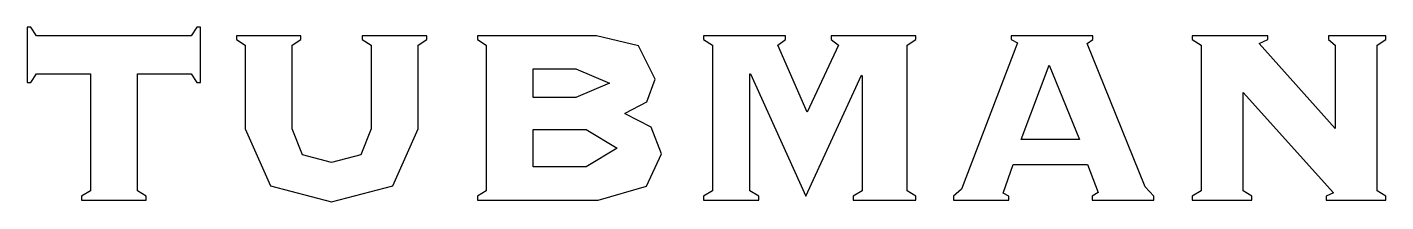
# Model space of a CAD drawing. Extents: x 0 to 8.61, y 0 to 1.11.
import ezdxf

# ---------------------------------------------------------------- set-up
doc = ezdxf.new("R2010")
doc.units = 0
doc.layers.add('Layer_1', color=7, linetype='CONTINUOUS')

msp = doc.modelspace()

# ---------------------------------------------------------------- linework, layer by layer
at = {"layer": 'Layer_1', "color": 7}
for points in [[(0.754063, 0.011907), (0.754063, 0.035719), (0.698503, 0.071434), (0.698503, 0.81359), (1.039816, 0.81359), (1.075538, 0.75803), (1.099351, 0.75803), (1.099351, 1.111248), (1.075538, 1.111248), (1.039816, 1.055688), (0.059534, 1.055688), (0.023812, 1.111248), (-0.000001, 1.111248), (-0.000001, 0.75803), (0.023812, 0.75803), (0.059534, 0.81359), (0.400846, 0.81359), (0.400846, 0.071434), (0.345286, 0.035719), (0.345286, 0.011907)], [(2.179495, 0.464344), (2.11401, 0.299889), (1.929463, 0.250032), (1.744917, 0.299889), (1.679432, 0.464344), (1.679432, 0.996156), (1.734992, 1.031871), (1.734992, 1.055684), (1.326211, 1.055684), (1.326211, 1.031871), (1.381771, 0.996156), (1.381771, 0.464344), (1.541762, 0.101203), (1.929459, 0), (2.317156, 0.101203), (2.477146, 0.464344), (2.477146, 0.996156), (2.532706, 1.031871), (2.532706, 1.055684), (2.123926, 1.055684), (2.123926, 1.031871), (2.179486, 0.996156)], [(2.908442, 0.071438), (2.852882, 0.035723), (2.852882, 0.01191), (3.618851, 0.01191), (3.924941, 0.099223), (4.019695, 0.305598), (3.954458, 0.47427), (3.789507, 0.559598), (3.789507, 0.563573), (3.926429, 0.636003), (3.980007, 0.77987), (3.874835, 0.991454), (3.608929, 1.055698), (2.852882, 1.055698), (2.852882, 1.031886), (2.908442, 0.996171)], [(5.632307, 0.011907), (5.632307, 0.035719), (5.576747, 0.071434), (5.576747, 0.996153), (5.632307, 1.031868), (5.632307, 1.05568), (5.094541, 1.05568), (5.094541, 1.031868), (5.142167, 0.996153), (4.943729, 0.569512), (4.757198, 0.996153), (4.804823, 1.031868), (4.804823, 1.05568), (4.286901, 1.05568), (4.286901, 1.031868), (4.342461, 0.996153), (4.342461, 0.071434), (4.286901, 0.035719), (4.286901, 0.011907), (4.636151, 0.011907), (4.636151, 0.035719), (4.580591, 0.071434), (4.580591, 0.81359), (4.584566, 0.81359), (4.933816, 0.035715), (5.287035, 0.805653), (5.29101, 0.801678), (5.29101, 0.071428), (5.23545, 0.035713), (5.23545, 0.011901)], [(6.719713, 0.238125), (6.787183, 0.059532), (6.749481, 0.035719), (6.749481, 0.011907), (7.140403, 0.011907), (7.140403, 0.035719), (7.084843, 0.095247), (6.717733, 1.006074), (6.753448, 1.031874), (6.753448, 1.055687), (6.235527, 1.055687), (6.235527, 1.031874), (6.275217, 1.012029), (5.921998, 0.081357), (5.870406, 0.03572), (5.870406, 0.011907), (6.221641, 0.011907), (6.221641, 0.03572), (6.185926, 0.055565), (6.249428, 0.238128)], [(7.439359, 0.071438), (7.383799, 0.035723), (7.383799, 0.01191), (7.76083, 0.01191), (7.76083, 0.035723), (7.70527, 0.071438), (7.70527, 0.694531), (8.278755, 0.057547), (8.233117, 0.035722), (8.233117, 0.01191), (8.610149, 0.01191), (8.610149, 0.035722), (8.554588, 0.071437), (8.554588, 0.996156), (8.610149, 1.031871), (8.610149, 1.055683), (8.247008, 1.055683), (8.247008, 1.031871), (8.288678, 0.996156), (8.288678, 0.466327), (7.806475, 1.006077), (7.862035, 1.031877), (7.862035, 1.05569), (7.383801, 1.05569), (7.383801, 1.031877), (7.439361, 0.996162)], [(6.475636, 0.869157), (6.668119, 0.396875), (6.299026, 0.396875)], [(3.206098, 0.845344), (3.475974, 0.845344), (3.690286, 0.754062), (3.475974, 0.662781), (3.206098, 0.662781)], [(3.206098, 0.460375), (3.543442, 0.460375), (3.737911, 0.341313), (3.543442, 0.22225), (3.206098, 0.22225)]]:
    msp.add_lwpolyline(points, close=True, dxfattribs=at)

doc.saveas('drawing.dxf')
